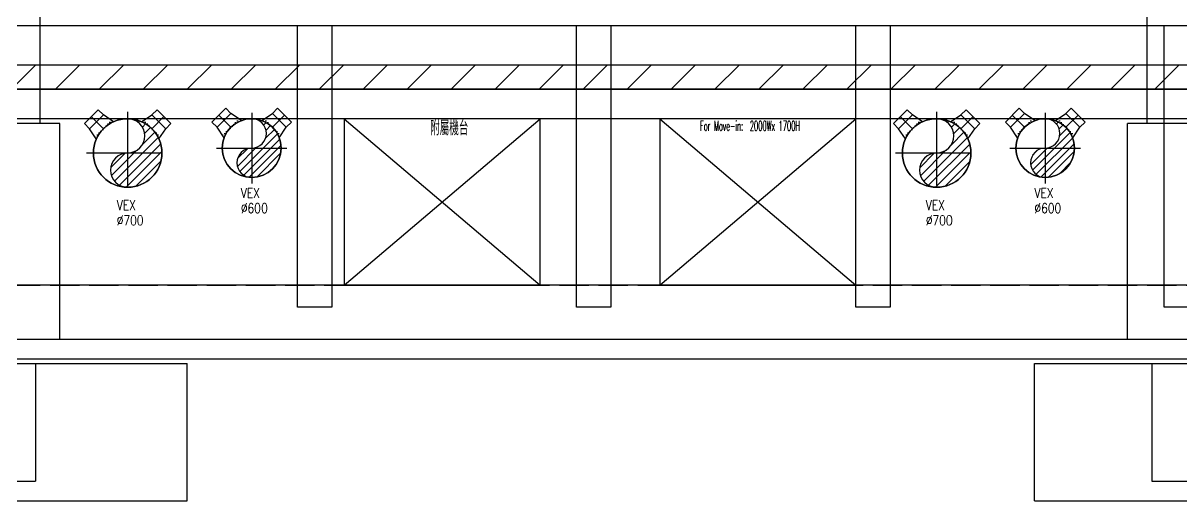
# Model space of a CAD drawing. Extents: x -3080 to 28500, y -1326 to 31609.
# Drawn here: x 12738 to 13920, y 26101 to 26588 of the extents above; entities that cross this region are included whole.
import ezdxf
from ezdxf.enums import TextEntityAlignment as Align
from ezdxf.xclip import XClip

# ---------------------------------------------------------------- set-up
doc = ezdxf.new("R2010")
doc.units = 0
doc.header["$LTSCALE"] = 100
doc.header["$XCLIPFRAME"] = 2
for name, pattern in [('188K-SM-07-F10-MECH-CR PIPE-Y2257103$0$AP6A-SM-08-FR1-001-A_AAS 210916$0$CENTER', [50.8, 31.75, -6.35, 6.35, -6.35]), ('188K-SM-07-F10-MECH-CR PIPE-Y2257103$0$AP6A-SM-08-FR1-001-A_AAS 210916$0$DOT', [0.25, 0, -0.25]), ('188K-SM-07-F10-MECH-CR PIPE-Y2257103$0$CENTER2', [1.125, 0.75, -0.125, 0.125, -0.125]), ('188K-SM-07-F10-MECH-CR PIPE-Y2257103$0$X-S-FAB_SL ALL$0$HIDDEN', [0.4, 0.3, -0.1])]:
    doc.linetypes.add(name, pattern=pattern)
for name, color, linetype in [('0-xref', 8, 'Continuous'), ('188K-SM-07-F10-MECH-CR PIPE-Y2257103$0$0-CF-AAS-VEX', 6, 'Continuous'), ('188K-SM-07-F10-MECH-CR PIPE-Y2257103$0$0-FIRE', 1, 'Continuous'), ('188K-SM-07-F10-MECH-CR PIPE-Y2257103$0$0-hookupzoom', 4, 'Continuous'), ('188K-SM-07-F10-MECH-CR PIPE-Y2257103$0$AP6A-SM-08-FR1-001-A_AAS 210916$0$0-Block Center-Line', 1, '188K-SM-07-F10-MECH-CR PIPE-Y2257103$0$AP6A-SM-08-FR1-001-A_AAS 210916$0$CENTER'), ('188K-SM-07-F10-MECH-CR PIPE-Y2257103$0$AP6A-SM-08-FR1-001-A_AAS 210916$0$0-Block Support-Line', 7, '188K-SM-07-F10-MECH-CR PIPE-Y2257103$0$AP6A-SM-08-FR1-001-A_AAS 210916$0$DOT'), ('188K-SM-07-F10-MECH-CR PIPE-Y2257103$0$Block Center-Line', 1, '188K-SM-07-F10-MECH-CR PIPE-Y2257103$0$CENTER2'), ('188K-SM-07-F10-MECH-CR PIPE-Y2257103$0$X-S-FAB_SL ALL$0$ASP_1', 1, 'Continuous'), ('188K-SM-07-F10-MECH-CR PIPE-Y2257103$0$X-S-FAB_SL ALL$0$ASP_8', 8, 'Continuous'), ('188K-SM-07-F10-MECH-CR PIPE-Y2257103$0$X-S-FAB_SL ALL$0$BEAM-S', 2, 'Continuous'), ('188K-SM-07-F10-MECH-CR PIPE-Y2257103$0$X-S-FAB_SL ALL$0$HID', 5, '188K-SM-07-F10-MECH-CR PIPE-Y2257103$0$X-S-FAB_SL ALL$0$HIDDEN')]:
    doc.layers.add(name, color=color, linetype=linetype)
doc.styles.add('188K-SM-07-F10-MECH-CR PIPE-Y2257103$0$T0', font='simplex.shx', dxfattribs={"width": 0.8, "bigfont": 'chineset.shx'})
doc.styles.add('188K-SM-07-F10-MECH-CR PIPE-Y2257103$0$XCL-SEC 7-HVAC-PIPING-P-T13007$0$LK-TXT2-E', font='romans.shx', dxfattribs={"width": 0.8, "bigfont": 'chineset.shx'})

# ---------------------------------------------------------------- blocks, each defined once
blk = doc.blocks.new('*U1564')
for p, q in [((-100, 400), (-100, 475)), ((-100, 475), (100, 475)), ((100, 400), (100, 475)), ((-125, 273), (-100, 400)), ((-100, 400), (100, 400)), ((125, 273), (100, 400))]:
    blk.add_line(p, q)
blk.add_circle((0, 0), 300)
at = {"layer": '188K-SM-07-F10-MECH-CR PIPE-Y2257103$0$AP6A-SM-08-FR1-001-A_AAS 210916$0$0-Block Center-Line'}
blk.add_line((0, 300), (0, 475), dxfattribs=at)
at = {"layer": '188K-SM-07-F10-MECH-CR PIPE-Y2257103$0$AP6A-SM-08-FR1-001-A_AAS 210916$0$0-Block Support-Line'}
blk.add_line((-120, 300), (120, 300), dxfattribs=at)
blk = doc.blocks.new('*U1563')
for p, q in [((-100, 400), (-100, 475)), ((-100, 475), (100, 475)), ((100, 400), (100, 475)), ((-125, 273), (-100, 400)), ((-100, 400), (100, 400)), ((125, 273), (100, 400))]:
    blk.add_line(p, q)
blk.add_circle((0, 0), 300)
at = {"layer": '188K-SM-07-F10-MECH-CR PIPE-Y2257103$0$AP6A-SM-08-FR1-001-A_AAS 210916$0$0-Block Center-Line'}
blk.add_line((0, 300), (0, 475), dxfattribs=at)
at = {"layer": '188K-SM-07-F10-MECH-CR PIPE-Y2257103$0$AP6A-SM-08-FR1-001-A_AAS 210916$0$0-Block Support-Line'}
blk.add_line((-120, 300), (120, 300), dxfattribs=at)
blk = doc.blocks.new('*U1565')
h = blk.add_hatch()
h.set_pattern_fill('ANSI31', color=256, scale=1.7143, style=0)
h.paths.add_polyline_path([(0, 0, 1), (0, 30, 0.414214), (-30, 0, 0.414214), (0, -30, -1)])
blk.add_circle((0, 0), 30)
for centre, start, end in [((0, 15), 270, 90), ((0, -15), 90, 270)]:
    blk.add_arc(centre, 15, start, end)
at = {"layer": '188K-SM-07-F10-MECH-CR PIPE-Y2257103$0$Block Center-Line'}
for p, q in [((0, -36), (0, 36)), ((36, 0), (-36, 0))]:
    blk.add_line(p, q, dxfattribs=at)
blk = doc.blocks.new('*U1541')
at = {"color": 241}
blk.add_lwpolyline([(17.5, 50), (-17.5, 50), (-17.5, 337.5), (17.5, 337.5)], close=True, dxfattribs=at)
blk = doc.blocks.new('188K-SM-07-F10-MECH-CR PIPE-Y2257103$0$X-S-FAB_SL ALL')
at = {"color": 241}
for p, q in [((-2628.521, -72748.977), (19076.479, -72748.977)), ((-2628.521, -72788.977), (19076.479, -72788.977))]:
    blk.add_line(p, q, dxfattribs=at)
at = {"layer": '188K-SM-07-F10-MECH-CR PIPE-Y2257103$0$X-S-FAB_SL ALL$0$ASP_1'}
for p, q in [((6596.479, -73068.977), (12198.979, -73068.977)), ((6596.479, -73088.977), (12223.979, -73088.977)), ((8216.479, -73093.977), (8276.479, -73093.977)), ((8276.479, -73093.977), (8276.479, -73213.977)), ((9416.479, -73093.977), (9416.479, -73213.977)), ((9416.479, -73093.977), (9476.479, -73093.977)), ((8216.479, -73213.977), (8276.479, -73213.977)), ((9416.479, -73213.977), (9476.479, -73213.977))]:
    blk.add_line(p, q, dxfattribs=at)
at = {"layer": '188K-SM-07-F10-MECH-CR PIPE-Y2257103$0$X-S-FAB_SL ALL$0$ASP_8'}
for p, q in [((8281.479, -72848.977), (8281.479, -71981.477)), ((9411.479, -72848.977), (9411.479, -71981.477)), ((8301.479, -72848.977), (8191.479, -72848.977)), ((8301.479, -73068.977), (8301.479, -72848.977)), ((9391.479, -73068.977), (9391.479, -72848.977)), ((9501.479, -72848.977), (9391.479, -72848.977)), ((8276.479, -73093.977), (8431.479, -73093.977)), ((8431.479, -73233.977), (8431.479, -73093.977)), ((9296.479, -73233.977), (9296.479, -73093.977)), ((9296.479, -73093.977), (9416.479, -73093.977)), ((8061.479, -73233.977), (8431.479, -73233.977)), ((9296.479, -73233.977), (9596.479, -73233.977))]:
    blk.add_line(p, q, dxfattribs=at)
at = {"layer": '188K-SM-07-F10-MECH-CR PIPE-Y2257103$0$X-S-FAB_SL ALL$0$HID'}
blk.add_line((-2628.521, -73013.977), (19076.479, -73013.977), dxfattribs=at)
at = {"layer": '188K-SM-07-F10-MECH-CR PIPE-Y2257103$0$X-S-FAB_SL ALL$0$BEAM-S'}
for p in [(8561.479, -73086.477), (8846.579, -73086.477), (9131.579, -73086.477), (9446.479, -73086.477)]:
    blk.add_blockref('*U1541', p, dxfattribs=at)
blk = doc.blocks.new('*U1567')
for p, q in [((-100, 450), (-100, 525)), ((-100, 525), (100, 525)), ((100, 450), (100, 525)), ((-125, 327), (-100, 450)), ((-100, 450), (100, 450)), ((125, 327), (100, 450))]:
    blk.add_line(p, q)
blk.add_circle((0, 0), 350)
at = {"layer": '188K-SM-07-F10-MECH-CR PIPE-Y2257103$0$AP6A-SM-08-FR1-001-A_AAS 210916$0$0-Block Center-Line'}
blk.add_line((0, 350), (0, 525), dxfattribs=at)
at = {"layer": '188K-SM-07-F10-MECH-CR PIPE-Y2257103$0$AP6A-SM-08-FR1-001-A_AAS 210916$0$0-Block Support-Line'}
blk.add_line((-121, 350), (121, 350), dxfattribs=at)
blk = doc.blocks.new('*U1566')
for p, q in [((-100, 450), (-100, 525)), ((-100, 525), (100, 525)), ((100, 450), (100, 525)), ((-125, 327), (-100, 450)), ((-100, 450), (100, 450)), ((125, 327), (100, 450))]:
    blk.add_line(p, q)
blk.add_circle((0, 0), 350)
at = {"layer": '188K-SM-07-F10-MECH-CR PIPE-Y2257103$0$AP6A-SM-08-FR1-001-A_AAS 210916$0$0-Block Center-Line'}
blk.add_line((0, 350), (0, 525), dxfattribs=at)
at = {"layer": '188K-SM-07-F10-MECH-CR PIPE-Y2257103$0$AP6A-SM-08-FR1-001-A_AAS 210916$0$0-Block Support-Line'}
blk.add_line((-121, 350), (121, 350), dxfattribs=at)
blk = doc.blocks.new('*U1568')
h = blk.add_hatch()
h.set_pattern_fill('ANSI31', color=256, scale=2, style=0)
h.paths.add_polyline_path([(0, 0, 1), (0, 35, 0.414214), (-35, 0, 0.414214), (0, -35, -1)])
blk.add_circle((0, 0), 35)
for centre, start, end in [((0, 17.5), 270, 90), ((0, -17.5), 90, 270)]:
    blk.add_arc(centre, 17.5, start, end)
at = {"layer": '188K-SM-07-F10-MECH-CR PIPE-Y2257103$0$Block Center-Line'}
for p, q in [((0, -42), (0, 42)), ((42, 0), (-42, 0))]:
    blk.add_line(p, q, dxfattribs=at)
blk = doc.blocks.new('188K-SM-07-F10-MECH-CR PIPE-Y2257103')
at = {"layer": '188K-SM-07-F10-MECH-CR PIPE-Y2257103$0$0-FIRE'}
h = blk.add_hatch(dxfattribs=at)
h.set_pattern_fill('ANSI31', color=256, scale=10)
h.set_pattern_definition([(45, (0, 99332.263), (-22.45064, 22.45064), [])])
h.paths.add_polyline_path([(23550, 26520.786), (1845, 26520.786), (1845, 26545.786), (23550, 26545.786)])
blk.add_line((23502.5, 26320.786), (1845, 26320.786))
blk.add_lwpolyline([(23550, 26520.786), (1845, 26520.786), (1845, 26545.786), (23550, 26545.786)], close=True, dxfattribs=at)
at = {"layer": '188K-SM-07-F10-MECH-CR PIPE-Y2257103$0$0-hookupzoom'}
blk.add_lwpolyline([(23550, 26490.786), (1845, 26490.786), (1845, 26520.786), (23550, 26520.786)], close=True, dxfattribs=at)
at = {"layer": '188K-SM-07-F10-MECH-CR PIPE-Y2257103$0$0-CF-AAS-VEX', "yscale": 0.1, "zscale": 0.1}
for name, xscale, rotation in [('*U1564', -0.1, 45), ('*U1563', 0.1, 315)]:
    blk.add_blockref(name, (13781.033, 26460.786), dxfattribs=dict(at, xscale=xscale, rotation=rotation))
at = {"layer": '188K-SM-07-F10-MECH-CR PIPE-Y2257103$0$0-CF-AAS-VEX', "rotation": 180}
blk.add_blockref('*U1565', (13781.033, 26460.786), dxfattribs=at)
at = {"layer": '188K-SM-07-F10-MECH-CR PIPE-Y2257103$0$0-CF-AAS-VEX', "style": '188K-SM-07-F10-MECH-CR PIPE-Y2257103$0$T0', "width": 0.8}
for s, p in [('VEX', (13769.975, 26414.974)), ('%%C600', (13769.975, 26399.452))]:
    blk.add_text(s, height=10, dxfattribs=at).set_placement(p, align=Align.MIDDLE_LEFT)
ref = blk.add_blockref('188K-SM-07-F10-MECH-CR PIPE-Y2257103$0$X-S-FAB_SL ALL', (4473.521, 99334.763))
XClip(ref).set_block_clipping_path([(-7553.4648570136, -75341.9369645483), (24026.2025623869, -67725.7696244382)])
at = {"layer": '188K-SM-07-F10-MECH-CR PIPE-Y2257103$0$0-hookupzoom'}
for p, q in [((13065.316, 26490.786), (13265.316, 26320.786)), ((13065.316, 26320.786), (13265.316, 26490.786)), ((13387.6, 26490.786), (13587.6, 26320.786)), ((13387.6, 26320.786), (13587.6, 26490.786))]:
    blk.add_line(p, q, dxfattribs=at)
for points in [[(13065.316, 26320.786), (13265.316, 26320.786), (13265.316, 26490.786), (13065.316, 26490.786)], [(13387.6, 26320.786), (13587.6, 26320.786), (13587.6, 26490.786), (13387.6, 26490.786)]]:
    blk.add_lwpolyline(points, close=True, dxfattribs=at)
at = {"layer": '188K-SM-07-F10-MECH-CR PIPE-Y2257103$0$0-CF-AAS-VEX', "yscale": 0.1, "zscale": 0.1}
for name, p, xscale, rotation in [('*U1567', (12844.174, 26455.786), -0.1, 45), ('*U1566', (12844.174, 26455.786), 0.1, 315), ('*U1564', (12970.831, 26460.786), -0.1, 45), ('*U1563', (12970.831, 26460.786), 0.1, 315), ('*U1567', (13670.193, 26455.786), -0.1, 45), ('*U1566', (13670.193, 26455.786), 0.1, 315)]:
    blk.add_blockref(name, p, dxfattribs=dict(at, xscale=xscale, rotation=rotation))
at = {"layer": '188K-SM-07-F10-MECH-CR PIPE-Y2257103$0$0-CF-AAS-VEX', "rotation": 180}
for name, p in [('*U1568', (12844.174, 26455.786)), ('*U1565', (12970.831, 26460.786)), ('*U1568', (13670.193, 26455.786))]:
    blk.add_blockref(name, p, dxfattribs=at)
at = {"layer": '188K-SM-07-F10-MECH-CR PIPE-Y2257103$0$0-CF-AAS-VEX', "style": '188K-SM-07-F10-MECH-CR PIPE-Y2257103$0$T0', "width": 0.8}
for s, p in [('VEX', (12959.772, 26414.974)), ('VEX', (12833.116, 26402.553)), ('VEX', (13659.134, 26402.553)), ('%%C600', (12959.772, 26399.452)), ('%%C700', (12833.116, 26387.031)), ('%%C700', (13659.134, 26387.031))]:
    blk.add_text(s, height=10, dxfattribs=at).set_placement(p, align=Align.MIDDLE_LEFT)
at = {"layer": '188K-SM-07-F10-MECH-CR PIPE-Y2257103$0$0-hookupzoom', "style": '188K-SM-07-F10-MECH-CR PIPE-Y2257103$0$XCL-SEC 7-HVAC-PIPING-P-T13007$0$LK-TXT2-E', "width": 0.5}
for s, height, p in [('附屬機台', 15, (13153.079, 26481.297, 0)), ('For Move-in:\u30002000Wx 1700H', 10, (13428.562, 26483.47, 0))]:
    blk.add_text(s, height=height, dxfattribs=at).set_placement(p, align=Align.MIDDLE_LEFT)

msp = doc.modelspace()

# ---------------------------------------------------------------- block references
at = {"layer": '0-xref'}
msp.add_blockref('188K-SM-07-F10-MECH-CR PIPE-Y2257103', (0, 0), dxfattribs=at)

doc.saveas('drawing.dxf')
